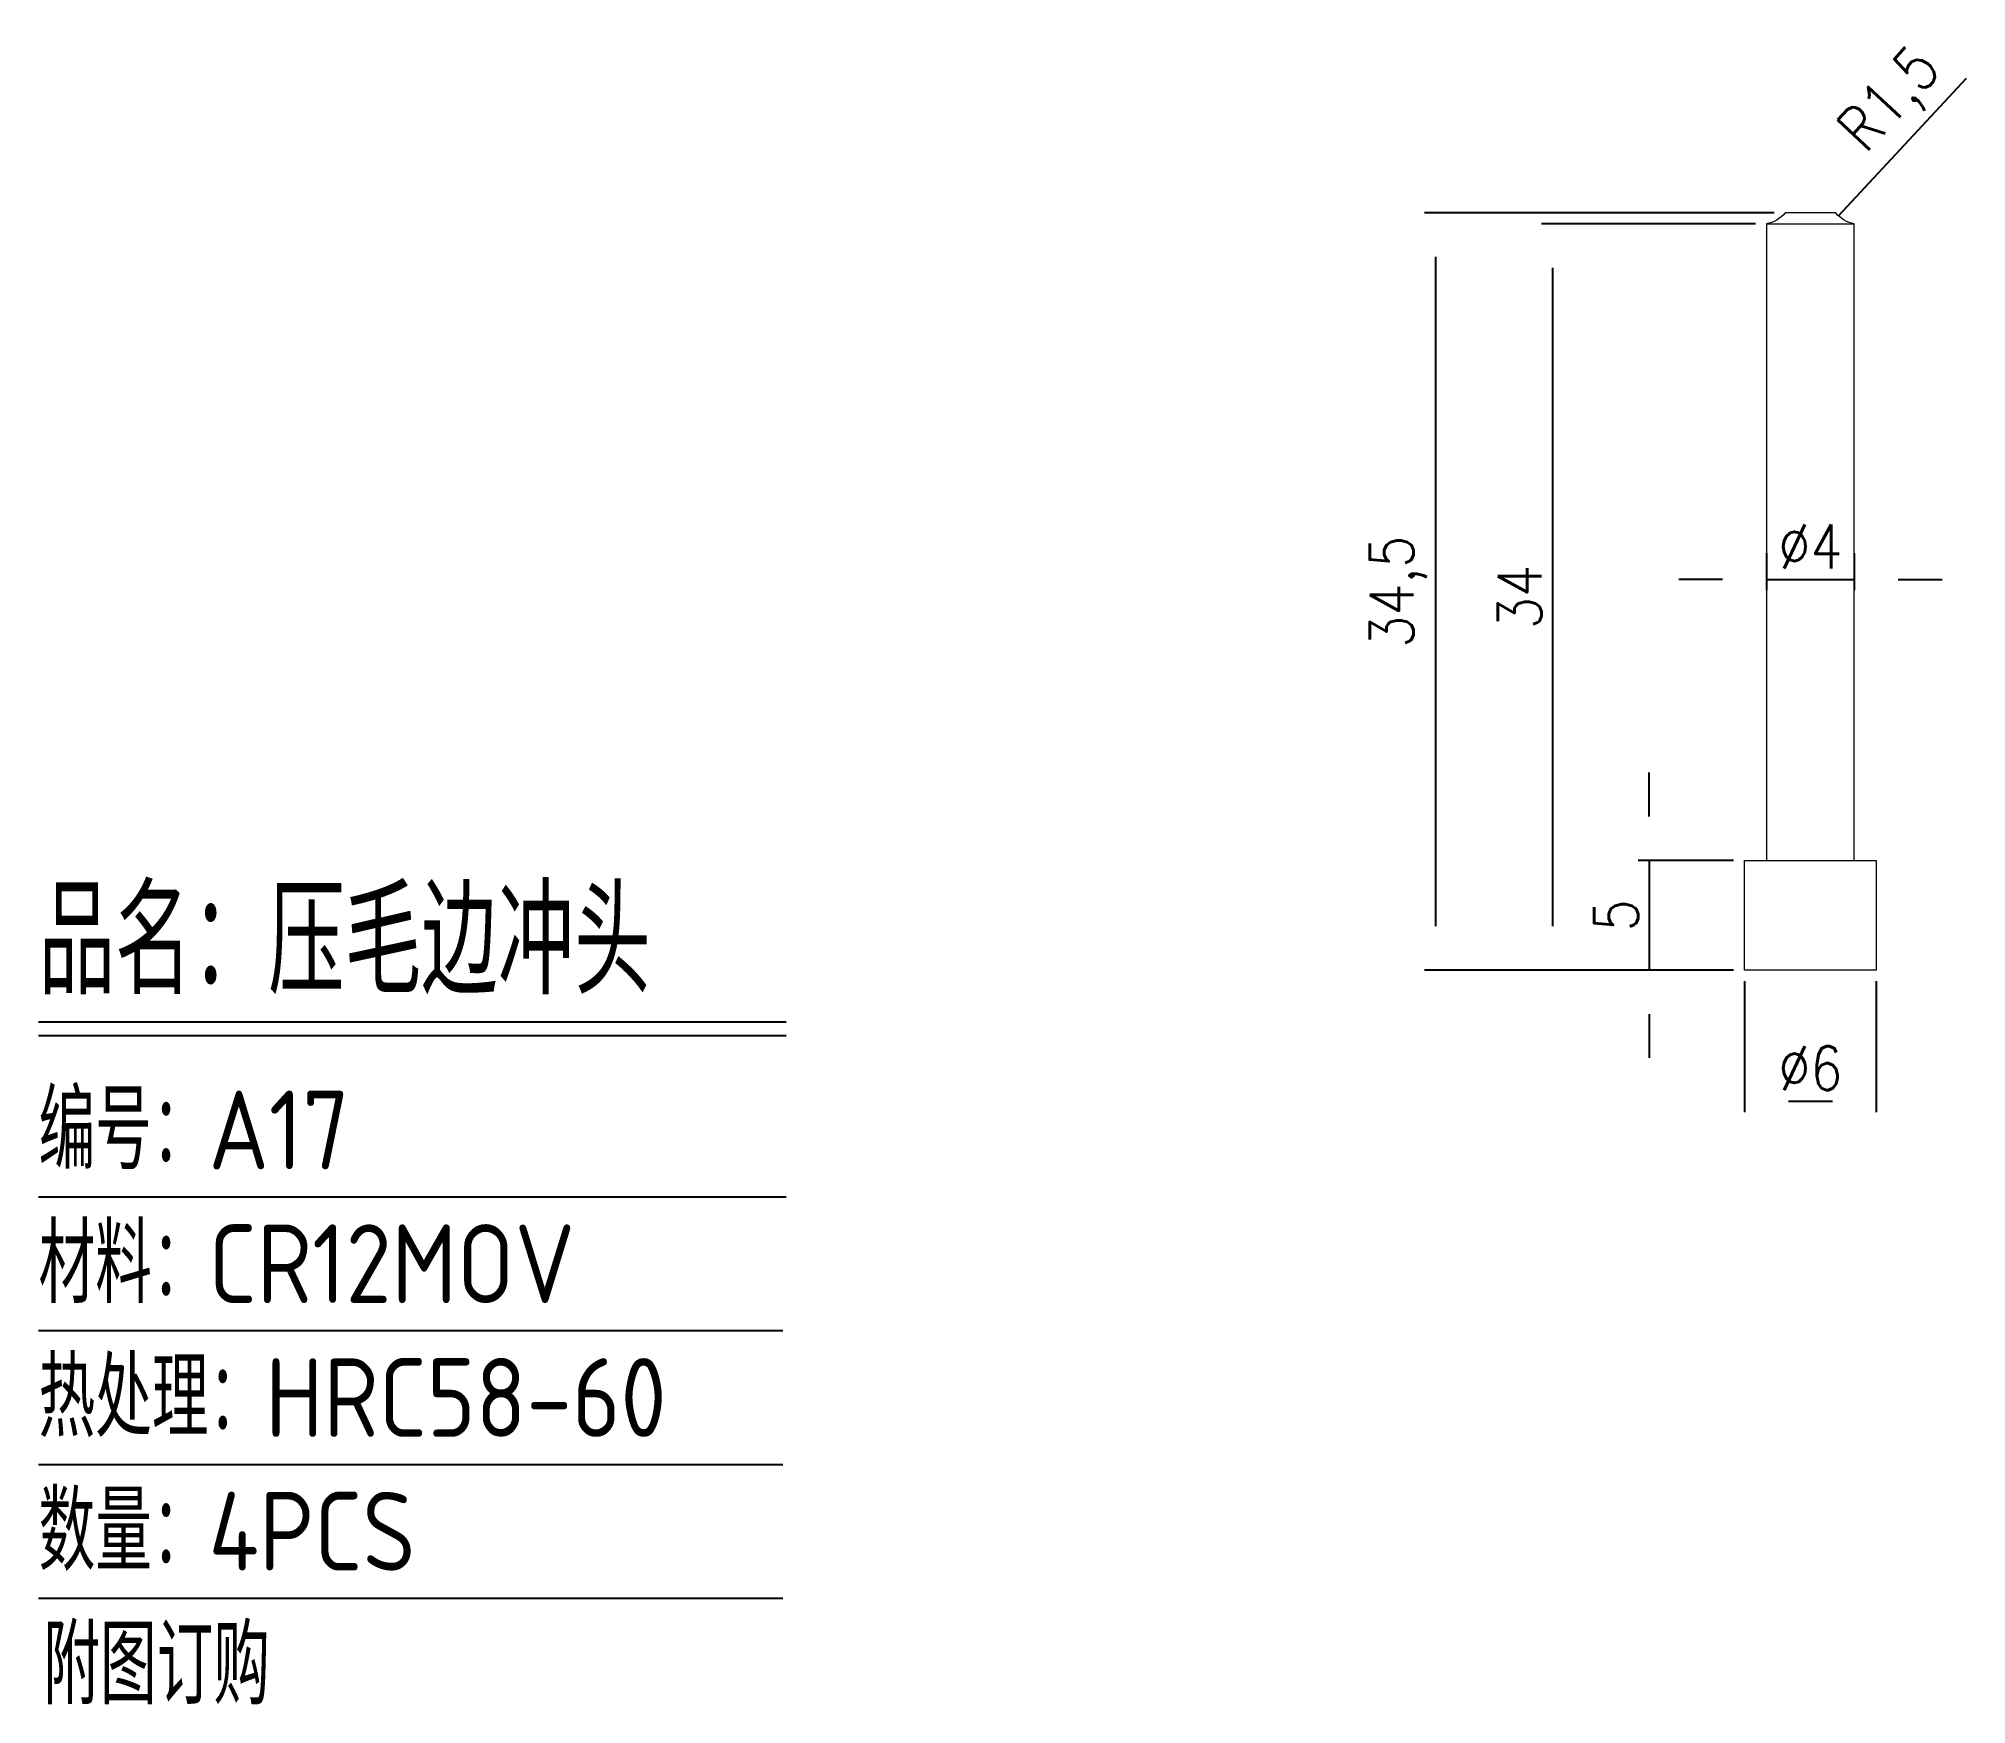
# Model space of a CAD drawing. Header units: millimetres. Extents: x 4854.2 to 4942, y -1955.8 to -1879.8.
import ezdxf

# ---------------------------------------------------------------- set-up
doc = ezdxf.new("R2010")
doc.units = ezdxf.units.MM
doc.layers.add('DIM', color=4, linetype='Continuous')
doc.layers.add('PRESS', color=3, linetype='Continuous')
doc.styles.add('gbenor', font='gbenor.shx', dxfattribs={"bigfont": 'gbcbig.shx'})
doc.styles.get("Standard").update_dxf_attribs({"font": 'txt.shx', "width": 0.85, "bigfont": 'ctxt.shx'})
doc.dimstyles.new('T-2-WX', dxfattribs={"dimtxt": 2, "dimasz": 2, "dimexe": 0.5, "dimexo": 0.5, "dimgap": 0.5, "dimtad": 1, "dimtxsty": 'Standard', "dimblk": 'OPEN30', "dimcen": 0, "dimazin": 3, "dimtfac": 1, "dimtmove": 0, "dimatfit": 3, "dimldrblk": 'OPEN30', "dimlwd": -1, "dimlwe": -1})

# ---------------------------------------------------------------- blocks, each defined once
blk = doc.blocks.new('*D7579')
at = {"layer": 'Defpoints', "color": 0}
for p in [(4933.724, -1887.792), (4917.801, -1922.292), (4931.879, -1922.292)]:
    blk.add_point(p, dxfattribs=at)
at = {"layer": 'DIM', "color": 0}
for p, q in [((4933.224, -1887.792), (4917.301, -1887.792)), ((4917.801, -1889.792), (4917.801, -1920.292)), ((4931.379, -1922.292), (4917.301, -1922.292))]:
    blk.add_line(p, q, dxfattribs=at)
at = {"layer": 'DIM', "color": 0, "insert": (4916.111, -1905.042), "char_height": 2, "attachment_point": 5, "rotation": 90}
blk.add_mtext('34,5', dxfattribs=at)
blk = doc.blocks.new('_Open30')
blk = doc.blocks.new('*D7580')
at = {"layer": 'Defpoints', "color": 0}
for p in [(4931.879, -1917.292), (4927.534, -1922.292), (4931.879, -1922.292)]:
    blk.add_point(p, dxfattribs=at)
at = {"layer": 'DIM', "color": 0}
for p, q in [((4927.534, -1915.292), (4927.534, -1913.292)), ((4931.379, -1917.292), (4927.034, -1917.292)), ((4927.534, -1917.292), (4927.534, -1922.292)), ((4931.379, -1922.292), (4927.034, -1922.292)), ((4927.534, -1924.292), (4927.534, -1926.292))]:
    blk.add_line(p, q, dxfattribs=at)
at = {"layer": 'DIM', "color": 0, "insert": (4926.034, -1919.792), "char_height": 2, "attachment_point": 5, "rotation": 90}
blk.add_mtext('5', dxfattribs=at)
blk = doc.blocks.new('*D7581')
at = {"layer": 'Defpoints', "color": 0}
for p in [(4931.879, -1922.292), (4937.879, -1922.292), (4937.879, -1928.263)]:
    blk.add_point(p, dxfattribs=at)
at = {"layer": 'DIM', "color": 0}
for p, q in [((4931.879, -1922.792), (4931.879, -1928.763)), ((4937.879, -1922.792), (4937.879, -1928.763)), ((4933.879, -1928.263), (4935.879, -1928.263))]:
    blk.add_line(p, q, dxfattribs=at)
at = {"layer": 'DIM', "color": 0, "insert": (4934.879, -1926.763), "char_height": 2, "attachment_point": 5}
blk.add_mtext('%%c6', dxfattribs=at)
blk = doc.blocks.new('*D7582')
at = {"layer": 'Defpoints', "color": 0}
for p in [(4932.879, -1902.792), (4936.879, -1902.792), (4936.879, -1904.485)]:
    blk.add_point(p, dxfattribs=at)
at = {"layer": 'DIM', "color": 0}
for p, q in [((4932.879, -1903.292), (4932.879, -1904.985)), ((4936.879, -1903.292), (4936.879, -1904.985)), ((4930.879, -1904.485), (4928.879, -1904.485)), ((4932.879, -1904.485), (4936.879, -1904.485)), ((4938.879, -1904.485), (4940.879, -1904.485))]:
    blk.add_line(p, q, dxfattribs=at)
at = {"layer": 'DIM', "color": 0, "insert": (4934.879, -1902.985), "char_height": 2, "attachment_point": 5}
blk.add_mtext('%%c4', dxfattribs=at)
blk = doc.blocks.new('*D7583')
at = {"layer": 'Defpoints', "color": 0}
for p in [(4932.879, -1888.292), (4923.139, -1922.292), (4931.879, -1922.292)]:
    blk.add_point(p, dxfattribs=at)
at = {"layer": 'DIM', "color": 0}
for p, q in [((4932.379, -1888.292), (4922.639, -1888.292)), ((4923.139, -1890.292), (4923.139, -1920.292)), ((4931.379, -1922.292), (4922.639, -1922.292))]:
    blk.add_line(p, q, dxfattribs=at)
at = {"layer": 'DIM', "color": 0, "insert": (4921.639, -1905.292), "char_height": 2, "attachment_point": 5, "rotation": 90}
blk.add_mtext('34', dxfattribs=at)
blk = doc.blocks.new('*D7584')
at = {"layer": 'Defpoints', "color": 0}
for p in [(4937.179, -1886.822), (4936.159, -1887.921)]:
    blk.add_point(p, dxfattribs=at)
at = {"layer": 'DIM', "color": 0}
blk.add_line((4936.159, -1887.921), (4941.985, -1881.643), dxfattribs=at)
at = {"layer": 'DIM', "color": 0, "insert": (4938.644, -1882.758), "char_height": 2, "attachment_point": 5, "rotation": 47.13711}
blk.add_mtext('R1,5', dxfattribs=at)

msp = doc.modelspace()

# ---------------------------------------------------------------- linework, layer by layer
at = {"layer": 'DIM', "color": 4, "linetype": 'Continuous', "lineweight": 25}
for p, q in [((4854.181, -1924.644), (4888.225, -1924.644)), ((4854.181, -1925.271), (4888.225, -1925.271)), ((4854.181, -1932.621), (4888.225, -1932.621)), ((4854.181, -1938.716), (4888.077, -1938.716)), ((4854.181, -1944.811), (4888.077, -1944.811)), ((4854.181, -1950.906), (4888.077, -1950.906))]:
    msp.add_line(p, q, dxfattribs=at)
at = {"layer": 'PRESS', "lineweight": 15}
msp.add_line((4932.879, -1888.292), (4936.879, -1888.292), dxfattribs=at)
at = {"layer": 'PRESS', "linetype": 'Continuous', "lineweight": 15}
msp.add_lwpolyline([(4932.879, -1888.292), (4932.879, -1917.292), (4936.879, -1917.292), (4936.879, -1888.292, -0.168184), (4936.035, -1887.792), (4933.724, -1887.792, -0.168184)], format="xyb", close=True, dxfattribs=at)
msp.add_lwpolyline([(4931.879, -1922.292), (4931.879, -1917.292), (4937.879, -1917.292), (4937.879, -1922.292)], close=True, dxfattribs=at)

# ---------------------------------------------------------------- texts
at = {"layer": 'DIM', "color": 3, "linetype": 'Continuous', "lineweight": 25, "style": 'gbenor'}
for s, height, p in [('品名：压毛边冲头', 4.8402, (4854.181, -1923.389)), ('编号：A17', 3.5853, (4854.181, -1931.366)), ('材料：CR12MOV', 3.5853, (4854.181, -1937.461)), ('热处理：HRC58-60', 3.58531, (4854.181, -1943.556)), ('数量：4PCS', 3.5853, (4854.181, -1949.651)), ('附图订购', 3.5853, (4854.399, -1955.746))]:
    msp.add_text(s, height=height, dxfattribs=at).set_placement(p)

# ---------------------------------------------------------------- dimensions: what is measured, and where the dimension line sits
at = {"layer": 'DIM'}
dim = msp.add_radius_dim(center=(4937.179, -1886.822), mpoint=(4936.159, -1887.921), dimstyle='T-2-WX', dxfattribs=at)
dim.commit()
dim.dimension.update_dxf_attribs({"geometry": '*D7584', "text_midpoint": (4939.883, -1883.908), "dimtype": 164})
for base, p1, picture, middle in [((4917.801, -1922.292), (4933.724, -1887.792), '*D7579', (4916.111, -1905.042)), ((4923.139, -1922.292), (4932.879, -1888.292), '*D7583', (4921.639, -1905.292)), ((4927.534, -1922.292), (4931.879, -1917.292), '*D7580', (4926.034, -1919.792))]:
    dim = msp.add_linear_dim(base=base, p1=p1, p2=(4931.879, -1922.292), angle=90, dimstyle='T-2-WX', dxfattribs=at)
    dim.commit()
    dim.dimension.update_dxf_attribs({"geometry": picture, "text_midpoint": middle})
for base, p1, p2, picture, middle in [((4936.879, -1904.485), (4932.879, -1902.792), (4936.879, -1902.792), '*D7582', (4934.879, -1902.985)), ((4937.879, -1928.263), (4931.879, -1922.292), (4937.879, -1922.292), '*D7581', (4934.879, -1926.763))]:
    dim = msp.add_linear_dim(base=base, p1=p1, p2=p2, text='%%c<>', dimstyle='T-2-WX', dxfattribs=at)
    dim.commit()
    dim.dimension.update_dxf_attribs({"geometry": picture, "text_midpoint": middle})

doc.saveas('drawing.dxf')
